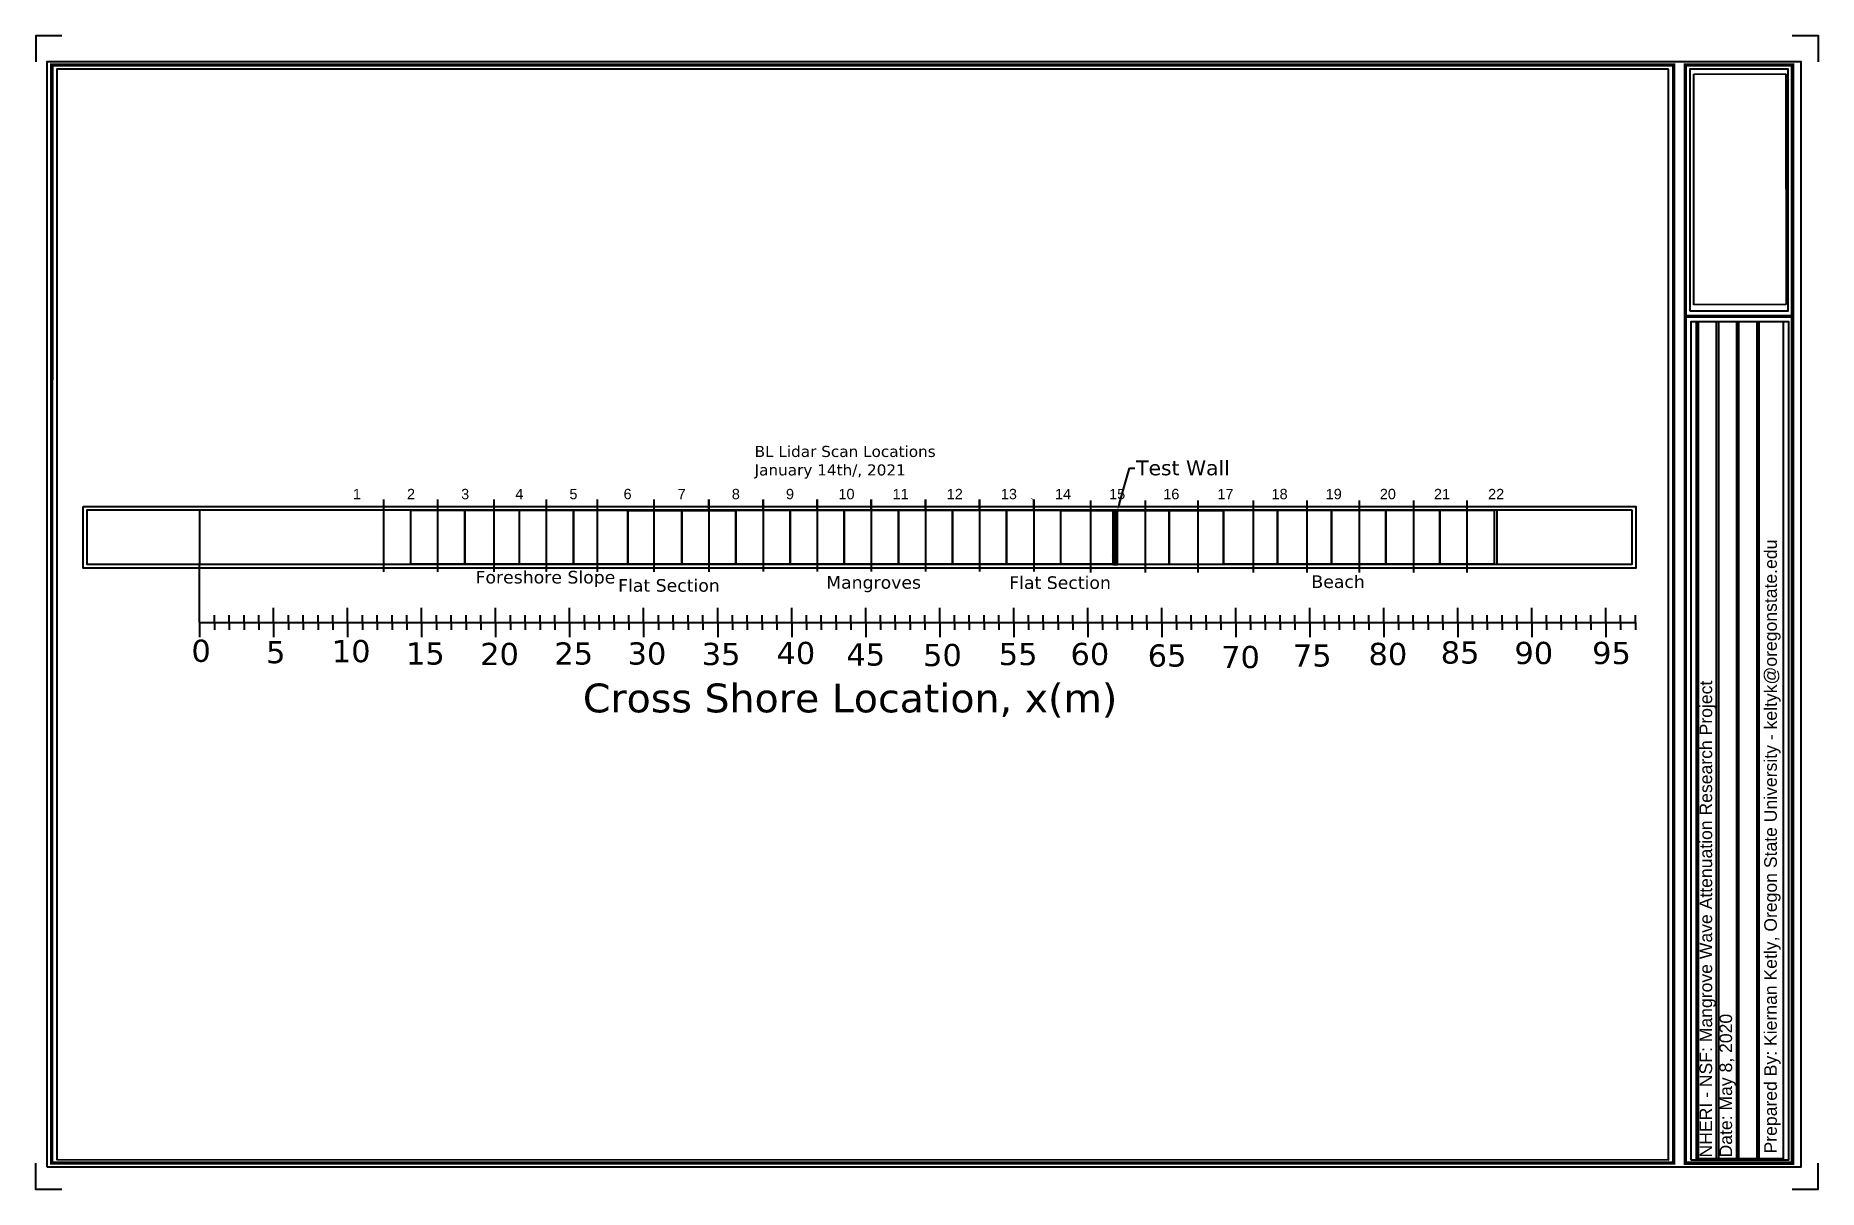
# Paper-space layout 'Lidar locations BL-2' of a CAD drawing. Header units: feet. Extents: x -9.9 to 37.6, y -9.3 to 21.4.
# The model-space entities are those that its viewports show. They can reach past a viewport. Long polylines and large blocks are cut down to what shows.
import ezdxf
from ezdxf import colors
from ezdxf.entities.mleader import LeaderData, LeaderLine
from ezdxf.math import Vec2, Vec3

# ---------------------------------------------------------------- set-up
doc = ezdxf.new("R2010")
doc.units = ezdxf.units.FT
doc.header["$MEASUREMENT"] = 0
for name, color, linetype in [(').5 layer template', 7, 'Continuous'), ('0.5 m slice', 1, 'Continuous'), ('ATM Mangroves', 3, 'Continuous'), ('Beach Slopes', 80, 'Continuous'), ('BRD', 7, 'Continuous'), ('G-ANNO-NPLT', 40, 'Continuous'), ('G-ANNO-SYMB-NPLT', 11, 'Continuous'), ('No of Bays', 2, 'Continuous'), ('Slabs', 7, 'Continuous'), ('Test Layer', 7, 'Continuous'), ('Viewport', 2, 'Continuous')]:
    doc.layers.add(name, color=color, linetype=linetype)
doc.layers.add('Plot View', color=2, linetype='Continuous', plot=False)
doc.styles.add('_ATM-F2', font='arial.ttf')
doc.styles.get("Standard").update_dxf_attribs({"font": 'verdana.ttf'})
picture_1 = doc.add_image_def('image1.jpg', size_in_pixel=(2000, 800))

msp = doc.modelspace()

# ---------------------------------------------------------------- hatches: boundary and pattern name
at = {"layer": 'Test Layer', "transparency": 33554687}
h = msp.add_hatch(dxfattribs=at)
h.set_pattern_fill('ANSI38', color=6)
h.set_pattern_definition([(45, (593.15623, -163.52942), (-0.088388348, 0.088388348), []), (135, (593.15623, -163.52942), (-0.265165043, 0.088388348), [0.3125, -0.1875])])
h.paths.add_polyline_path([(660.094, -633.007, -0.9128105), (660.094, -632.982), (660.094, -632.538), (659.774, -632.538), (659.774, -636.195), (660.094, -636.195), (660.094, -635.751, -0.9128105), (660.094, -635.725), (660.094, -634.836, -0.9128105), (660.094, -634.811), (660.094, -633.922, -0.9128105), (660.094, -633.896)])
h.paths.add_polyline_path([(659.904, -633.909, -1), (659.879, -633.909, -1)], flags=16)
h.paths.add_polyline_path([(659.879, -632.995, -1), (659.904, -632.995, -1)], flags=16)
h.paths.add_polyline_path([(659.904, -634.824, -1), (659.879, -634.824, -1)], flags=16)
h.paths.add_polyline_path([(659.904, -635.738, -1), (659.879, -635.738, -1)], flags=16)

# ---------------------------------------------------------------- linework, layer by layer
at = {"transparency": 33554687}
for p, q in [((598.082, -632.534), (598.082, -636.191)), ((685.718, -632.534), (685.718, -636.191))]:
    msp.add_line(p, q, dxfattribs=at)
at = {"color": 0, "transparency": 33554687}
for p, q in [((598.082, -640.122), (598.082, -636.191)), ((603.082, -640.122), (603.082, -639.122)), ((608.082, -640.122), (608.082, -639.122)), ((613.082, -640.122), (613.082, -639.122)), ((618.082, -640.122), (618.082, -639.122)), ((623.082, -640.122), (623.082, -639.122)), ((628.082, -640.122), (628.082, -639.122)), ((633.082, -640.122), (633.082, -639.122)), ((638.082, -640.122), (638.082, -639.122)), ((643.082, -640.122), (643.082, -639.122)), ((648.082, -640.122), (648.082, -639.122)), ((653.082, -640.122), (653.082, -639.122)), ((658.082, -640.122), (658.082, -639.122)), ((663.082, -640.122), (663.082, -639.122)), ((668.082, -640.122), (668.082, -639.122)), ((673.082, -640.122), (673.082, -639.122)), ((678.082, -640.122), (678.082, -639.122)), ((683.082, -640.122), (683.082, -639.122)), ((688.082, -640.122), (688.082, -639.122)), ((693.082, -640.122), (693.082, -639.122)), ((598.082, -640.122), (599.082, -640.122)), ((598.082, -640.122), (598.082, -641.122)), ((599.082, -640.122), (599.082, -639.622)), ((599.082, -640.122), (599.082, -640.622)), ((599.082, -640.122), (600.082, -640.122)), ((600.082, -640.122), (600.082, -639.622)), ((600.082, -640.122), (600.082, -640.622)), ((600.082, -640.122), (601.082, -640.122)), ((601.082, -640.122), (601.082, -639.622)), ((601.082, -640.122), (601.082, -640.622)), ((601.082, -640.122), (602.082, -640.122)), ((602.082, -640.122), (602.082, -639.622)), ((602.082, -640.122), (602.082, -640.622)), ((602.082, -640.122), (603.082, -640.122)), ((603.082, -640.122), (604.082, -640.122)), ((603.082, -640.122), (603.082, -641.122)), ((604.082, -640.122), (604.082, -639.622)), ((604.082, -640.122), (604.082, -640.622)), ((604.082, -640.122), (605.082, -640.122)), ((605.082, -640.122), (605.082, -639.622)), ((605.082, -640.122), (605.082, -640.622)), ((605.082, -640.122), (606.082, -640.122)), ((606.082, -640.122), (606.082, -639.622)), ((606.082, -640.122), (606.082, -640.622)), ((606.082, -640.122), (607.082, -640.122)), ((607.082, -640.122), (607.082, -639.622)), ((607.082, -640.122), (607.082, -640.622)), ((607.082, -640.122), (608.082, -640.122)), ((608.082, -640.122), (609.082, -640.122)), ((608.082, -640.122), (608.082, -641.122)), ((609.082, -640.122), (609.082, -639.622)), ((609.082, -640.122), (609.082, -640.622)), ((609.082, -640.122), (610.082, -640.122)), ((610.082, -640.122), (610.082, -639.622)), ((610.082, -640.122), (610.082, -640.622)), ((610.082, -640.122), (611.082, -640.122)), ((611.082, -640.122), (611.082, -639.622)), ((611.082, -640.122), (611.082, -640.622)), ((611.082, -640.122), (612.082, -640.122)), ((612.082, -640.122), (612.082, -639.622)), ((612.082, -640.122), (612.082, -640.622)), ((612.082, -640.122), (613.082, -640.122)), ((613.082, -640.122), (613.082, -641.122)), ((613.082, -640.122), (614.082, -640.122)), ((614.082, -640.122), (614.082, -639.622)), ((614.082, -640.122), (614.082, -640.622)), ((614.082, -640.122), (615.082, -640.122)), ((615.082, -640.122), (615.082, -639.622)), ((615.082, -640.122), (615.082, -640.622)), ((615.082, -640.122), (616.082, -640.122)), ((616.082, -640.122), (616.082, -639.622)), ((616.082, -640.122), (616.082, -640.622)), ((616.082, -640.122), (617.082, -640.122)), ((617.082, -640.122), (617.082, -639.622)), ((617.082, -640.122), (617.082, -640.622)), ((617.082, -640.122), (618.082, -640.122)), ((618.082, -640.122), (619.082, -640.122)), ((618.082, -640.122), (618.082, -641.122)), ((619.082, -640.122), (619.082, -639.622)), ((619.082, -640.122), (619.082, -640.622)), ((619.082, -640.122), (620.082, -640.122)), ((620.082, -640.122), (620.082, -639.622)), ((620.082, -640.122), (620.082, -640.622)), ((620.082, -640.122), (621.082, -640.122)), ((621.082, -640.122), (621.082, -639.622)), ((621.082, -640.122), (621.082, -640.622)), ((621.082, -640.122), (622.082, -640.122)), ((622.082, -640.122), (622.082, -639.622)), ((622.082, -640.122), (622.082, -640.622)), ((622.082, -640.122), (623.082, -640.122)), ((623.082, -640.122), (624.082, -640.122)), ((623.082, -640.122), (623.082, -641.122)), ((624.082, -640.122), (624.082, -639.622)), ((624.082, -640.122), (624.082, -640.622)), ((624.082, -640.122), (625.082, -640.122)), ((625.082, -640.122), (625.082, -639.622)), ((625.082, -640.122), (625.082, -640.622)), ((625.082, -640.122), (626.082, -640.122)), ((626.082, -640.122), (626.082, -639.622)), ((626.082, -640.122), (626.082, -640.622)), ((626.082, -640.122), (627.082, -640.122)), ((627.082, -640.122), (627.082, -639.622)), ((627.082, -640.122), (627.082, -640.622)), ((627.082, -640.122), (628.082, -640.122)), ((628.082, -640.122), (628.082, -641.122)), ((628.082, -640.122), (629.082, -640.122)), ((629.082, -640.122), (629.082, -639.622)), ((629.082, -640.122), (629.082, -640.622)), ((629.082, -640.122), (630.082, -640.122)), ((630.082, -640.122), (630.082, -639.622)), ((630.082, -640.122), (630.082, -640.622)), ((630.082, -640.122), (631.082, -640.122)), ((631.082, -640.122), (631.082, -639.622)), ((631.082, -640.122), (631.082, -640.622)), ((631.082, -640.122), (632.082, -640.122)), ((632.082, -640.122), (632.082, -639.622)), ((632.082, -640.122), (632.082, -640.622)), ((632.082, -640.122), (633.082, -640.122)), ((633.082, -640.122), (634.082, -640.122)), ((633.082, -640.122), (633.082, -641.122)), ((634.082, -640.122), (634.082, -639.622)), ((634.082, -640.122), (634.082, -640.622)), ((634.082, -640.122), (635.082, -640.122)), ((635.082, -640.122), (635.082, -639.622)), ((635.082, -640.122), (635.082, -640.622)), ((635.082, -640.122), (636.082, -640.122)), ((636.082, -640.122), (636.082, -639.622)), ((636.082, -640.122), (636.082, -640.622)), ((636.082, -640.122), (637.082, -640.122)), ((637.082, -640.122), (637.082, -639.622)), ((637.082, -640.122), (637.082, -640.622)), ((637.082, -640.122), (638.082, -640.122)), ((638.082, -640.122), (639.082, -640.122)), ((638.082, -640.122), (638.082, -641.122)), ((639.082, -640.122), (639.082, -639.622)), ((639.082, -640.122), (639.082, -640.622)), ((639.082, -640.122), (640.082, -640.122)), ((640.082, -640.122), (640.082, -639.622)), ((640.082, -640.122), (640.082, -640.622)), ((640.082, -640.122), (641.082, -640.122)), ((641.082, -640.122), (641.082, -639.622)), ((641.082, -640.122), (641.082, -640.622)), ((641.082, -640.122), (642.082, -640.122)), ((642.082, -640.122), (642.082, -639.622)), ((642.082, -640.122), (642.082, -640.622)), ((642.082, -640.122), (643.082, -640.122)), ((643.082, -640.122), (643.082, -641.122)), ((643.082, -640.122), (644.082, -640.122)), ((644.082, -640.122), (644.082, -639.622)), ((644.082, -640.122), (644.082, -640.622)), ((644.082, -640.122), (645.082, -640.122)), ((645.082, -640.122), (645.082, -639.622)), ((645.082, -640.122), (645.082, -640.622)), ((645.082, -640.122), (646.082, -640.122)), ((646.082, -640.122), (646.082, -639.622)), ((646.082, -640.122), (646.082, -640.622)), ((646.082, -640.122), (647.082, -640.122)), ((647.082, -640.122), (647.082, -639.622)), ((647.082, -640.122), (647.082, -640.622)), ((647.082, -640.122), (648.082, -640.122)), ((648.082, -640.122), (649.082, -640.122)), ((648.082, -640.122), (648.082, -641.122)), ((649.082, -640.122), (649.082, -639.622)), ((649.082, -640.122), (649.082, -640.622)), ((649.082, -640.122), (650.082, -640.122)), ((650.082, -640.122), (650.082, -639.622)), ((650.082, -640.122), (650.082, -640.622)), ((650.082, -640.122), (651.082, -640.122)), ((651.082, -640.122), (651.082, -639.622)), ((651.082, -640.122), (651.082, -640.622)), ((651.082, -640.122), (652.082, -640.122)), ((652.082, -640.122), (652.082, -639.622)), ((652.082, -640.122), (652.082, -640.622)), ((652.082, -640.122), (653.082, -640.122)), ((653.082, -640.122), (654.082, -640.122)), ((653.082, -640.122), (653.082, -641.122)), ((654.082, -640.122), (654.082, -639.622)), ((654.082, -640.122), (654.082, -640.622)), ((654.082, -640.122), (655.082, -640.122)), ((655.082, -640.122), (655.082, -639.622)), ((655.082, -640.122), (655.082, -640.622)), ((655.082, -640.122), (656.082, -640.122)), ((656.082, -640.122), (656.082, -639.622)), ((656.082, -640.122), (656.082, -640.622)), ((656.082, -640.122), (657.082, -640.122)), ((657.082, -640.122), (657.082, -639.622)), ((657.082, -640.122), (657.082, -640.622)), ((657.082, -640.122), (658.082, -640.122)), ((658.082, -640.122), (658.082, -641.122)), ((658.082, -640.122), (659.082, -640.122)), ((659.082, -640.122), (659.082, -639.622)), ((659.082, -640.122), (659.082, -640.622)), ((659.082, -640.122), (660.082, -640.122)), ((660.082, -640.122), (660.082, -639.622)), ((660.082, -640.122), (660.082, -640.622)), ((660.082, -640.122), (661.082, -640.122)), ((661.082, -640.122), (661.082, -639.622)), ((661.082, -640.122), (661.082, -640.622)), ((661.082, -640.122), (662.082, -640.122)), ((662.082, -640.122), (662.082, -639.622)), ((662.082, -640.122), (662.082, -640.622)), ((662.082, -640.122), (663.082, -640.122)), ((663.082, -640.122), (664.082, -640.122)), ((663.082, -640.122), (663.082, -641.122)), ((664.082, -640.122), (664.082, -639.622)), ((664.082, -640.122), (664.082, -640.622)), ((664.082, -640.122), (665.082, -640.122)), ((665.082, -640.122), (665.082, -639.622)), ((665.082, -640.122), (665.082, -640.622)), ((665.082, -640.122), (666.082, -640.122)), ((666.082, -640.122), (666.082, -639.622)), ((666.082, -640.122), (666.082, -640.622)), ((666.082, -640.122), (667.082, -640.122)), ((667.082, -640.122), (667.082, -639.622)), ((667.082, -640.122), (667.082, -640.622)), ((667.082, -640.122), (668.082, -640.122)), ((668.082, -640.122), (669.082, -640.122)), ((668.082, -640.122), (668.082, -641.122)), ((669.082, -640.122), (669.082, -639.622)), ((669.082, -640.122), (669.082, -640.622)), ((669.082, -640.122), (670.082, -640.122)), ((670.082, -640.122), (670.082, -639.622)), ((670.082, -640.122), (670.082, -640.622)), ((670.082, -640.122), (671.082, -640.122)), ((671.082, -640.122), (671.082, -639.622)), ((671.082, -640.122), (671.082, -640.622)), ((671.082, -640.122), (672.082, -640.122)), ((672.082, -640.122), (672.082, -639.622)), ((672.082, -640.122), (672.082, -640.622)), ((672.082, -640.122), (673.082, -640.122)), ((673.082, -640.122), (673.082, -641.122)), ((673.082, -640.122), (674.082, -640.122)), ((674.082, -640.122), (674.082, -639.622)), ((674.082, -640.122), (674.082, -640.622)), ((674.082, -640.122), (675.082, -640.122)), ((675.082, -640.122), (675.082, -639.622)), ((675.082, -640.122), (675.082, -640.622)), ((675.082, -640.122), (676.082, -640.122)), ((676.082, -640.122), (676.082, -639.622)), ((676.082, -640.122), (676.082, -640.622)), ((676.082, -640.122), (677.082, -640.122)), ((677.082, -640.122), (677.082, -639.622)), ((677.082, -640.122), (677.082, -640.622)), ((677.082, -640.122), (678.082, -640.122)), ((678.082, -640.122), (679.082, -640.122)), ((678.082, -640.122), (678.082, -641.122)), ((679.082, -640.122), (679.082, -639.622)), ((679.082, -640.122), (679.082, -640.622)), ((679.082, -640.122), (680.082, -640.122)), ((680.082, -640.122), (680.082, -639.622)), ((680.082, -640.122), (680.082, -640.622)), ((680.082, -640.122), (681.082, -640.122)), ((681.082, -640.122), (681.082, -639.622)), ((681.082, -640.122), (681.082, -640.622)), ((681.082, -640.122), (682.082, -640.122)), ((682.082, -640.122), (682.082, -639.622)), ((682.082, -640.122), (682.082, -640.622)), ((682.082, -640.122), (683.082, -640.122)), ((683.082, -640.122), (684.082, -640.122)), ((683.082, -640.122), (683.082, -641.122)), ((684.082, -640.122), (684.082, -639.622)), ((684.082, -640.122), (684.082, -640.622)), ((684.082, -640.122), (685.082, -640.122)), ((685.082, -640.122), (685.082, -639.622)), ((685.082, -640.122), (685.082, -640.622)), ((685.082, -640.122), (686.082, -640.122)), ((686.082, -640.122), (686.082, -639.622)), ((686.082, -640.122), (686.082, -640.622)), ((686.082, -640.122), (687.082, -640.122)), ((687.082, -640.122), (687.082, -639.622)), ((687.082, -640.122), (687.082, -640.622)), ((687.082, -640.122), (688.082, -640.122)), ((688.082, -640.122), (688.082, -641.122)), ((688.082, -640.122), (689.082, -640.122)), ((689.082, -640.122), (689.082, -639.622)), ((689.082, -640.122), (689.082, -640.622)), ((689.082, -640.122), (690.082, -640.122)), ((690.082, -640.122), (690.082, -639.622)), ((690.082, -640.122), (690.082, -640.622)), ((690.082, -640.122), (691.082, -640.122)), ((691.082, -640.122), (691.082, -639.622)), ((691.082, -640.122), (691.082, -640.622)), ((691.082, -640.122), (692.082, -640.122)), ((692.082, -640.122), (692.082, -639.622)), ((692.082, -640.122), (692.082, -640.622)), ((692.082, -640.122), (693.082, -640.122)), ((693.082, -640.122), (694.082, -640.122)), ((693.082, -640.122), (693.082, -641.122)), ((694.082, -640.122), (694.082, -639.622)), ((694.082, -640.122), (694.082, -640.622)), ((694.082, -640.122), (695.082, -640.122)), ((695.082, -640.122), (695.082, -639.622)), ((695.082, -640.122), (695.082, -640.622))]:
    msp.add_line(p, q, dxfattribs=at)
at = {"transparency": 33554687}
for points in [[(590.208, -632.284), (695.111, -632.284), (695.111, -636.441), (590.208, -636.441)], [(694.861, -632.534), (590.458, -632.534), (590.458, -636.191), (694.861, -636.191)]]:
    msp.add_lwpolyline(points, close=True, dxfattribs=at)
at = {"color": 1, "transparency": 33554687}
msp.add_lwpolyline([(634.318, -632.534), (652.597, -632.538), (652.597, -636.195), (634.318, -636.191)], close=True, dxfattribs=at)
at = {"transparency": 33554687}
for centre in [(659.804, -632.991), (660.008, -632.991), (659.804, -633.905), (660.008, -633.905), (659.804, -634.82), (659.804, -635.734), (660.008, -634.82), (660.008, -635.734)]:
    msp.add_circle(centre, 0.0127, dxfattribs=at)
at = {"layer": '0.5 m slice', "color": 1, "transparency": 33554687}
for p, q in [((610.511, -631.821), (610.511, -636.689)), ((614.161, -631.821), (614.161, -636.689)), ((617.961, -631.821), (617.961, -636.689)), ((621.505, -631.821), (621.505, -636.689)), ((624.939, -631.821), (624.939, -636.689)), ((628.776, -631.821), (628.776, -636.689)), ((632.489, -632.545), (632.489, -631.816)), ((632.489, -631.821), (632.489, -636.689)), ((636.147, -631.814), (636.147, -636.682)), ((636.147, -632.538), (636.147, -631.831)), ((639.804, -631.814), (639.804, -636.682)), ((639.804, -632.545), (639.804, -631.816)), ((643.457, -632.536), (643.457, -631.807)), ((643.462, -631.814), (643.462, -636.682)), ((647.119, -632.538), (647.119, -631.809)), ((647.119, -631.809), (647.119, -636.678)), ((650.777, -632.538), (650.777, -631.809)), ((650.777, -631.809), (650.777, -636.678)), ((654.435, -632.538), (654.435, -631.809)), ((654.435, -631.809), (654.435, -636.678)), ((658.273, -631.878), (658.273, -636.747)), ((661.955, -631.878), (661.955, -636.747)), ((665.52, -631.878), (665.52, -636.747)), ((669.261, -631.878), (669.261, -636.747)), ((672.885, -631.878), (672.885, -636.747)), ((676.418, -631.878), (676.418, -636.747)), ((680.104, -631.878), (680.104, -636.747)), ((683.7, -631.878), (683.7, -636.747))]:
    msp.add_line(p, q, dxfattribs=at)
msp.add_solid([(654.273, -631.725), (654.435, -631.809), (654.254, -631.782)], dxfattribs=at)
at = {"layer": 'ATM Mangroves', "color": 7, "transparency": 33554687}
for p, q in [((637.975, -632.538), (637.975, -632.983)), ((637.975, -636.184), (637.975, -635.739))]:
    msp.add_line(p, q, dxfattribs=at)
for points in [[(634.318, -632.534), (623.329, -632.534), (623.329, -636.184), (634.318, -636.184)], [(652.597, -632.538), (659.933, -632.538), (659.933, -636.191), (652.597, -636.191)]]:
    msp.add_lwpolyline(points, close=True, dxfattribs=at)
for centre, start, end in [((637.975, -634.362), 89.99826, 90), ((637.975, -634.362), 270, 270.00174), ((641.633, -634.362), 89.99826, 90), ((641.633, -634.362), 270, 270.00174), ((645.291, -634.362), 89.99826, 90), ((645.291, -634.362), 270, 270.00174), ((648.948, -634.362), 89.99826, 90), ((648.948, -634.362), 270, 270.00174)]:
    msp.add_arc(centre, 0.05, start, end, dxfattribs=at)
at = {"layer": 'Beach Slopes', "transparency": 33554687}
msp.add_lwpolyline([(623.329, -636.188), (616.008, -636.177), (616.008, -632.519), (623.329, -632.53)], close=True, dxfattribs=at)
at = {"layer": 'Slabs', "color": 0, "transparency": 33554687}
for points in [[(612.354, -632.536), (616.011, -632.536), (616.011, -636.182), (612.354, -636.182)], [(616.011, -632.536), (619.669, -632.536), (619.669, -636.182), (616.011, -636.182)], [(619.687, -632.538), (623.345, -632.538), (623.345, -636.184), (619.687, -636.184)], [(623.345, -632.538), (627.003, -632.538), (627.003, -636.184), (623.345, -636.184)], [(627.003, -632.545), (630.66, -632.545), (630.66, -636.191), (627.003, -636.191)], [(630.66, -632.545), (634.318, -632.545), (634.318, -636.191), (630.66, -636.191)], [(634.318, -632.538), (637.975, -632.538), (637.975, -636.184), (634.318, -636.184)], [(637.975, -632.538), (641.633, -632.538), (641.633, -636.184), (637.975, -636.184)], [(641.633, -632.538), (645.291, -632.538), (645.291, -636.184), (641.633, -636.184)], [(645.291, -632.538), (648.948, -632.538), (648.948, -636.184), (645.291, -636.184)], [(648.948, -632.538), (652.606, -632.538), (652.606, -636.184), (648.948, -636.184)], [(652.597, -632.538), (656.255, -632.538), (656.255, -636.184), (652.597, -636.184)], [(656.265, -632.545), (659.922, -632.545), (659.922, -636.191), (656.265, -636.191)], [(659.934, -632.549), (663.592, -632.549), (663.592, -636.195), (659.934, -636.195)], [(663.592, -632.549), (667.249, -632.549), (667.249, -636.195), (663.592, -636.195)], [(667.249, -632.538), (670.907, -632.538), (670.907, -636.184), (667.249, -636.184)], [(670.907, -632.538), (674.564, -632.538), (674.564, -636.184), (670.907, -636.184)], [(674.564, -632.538), (678.222, -632.538), (678.222, -636.184), (674.564, -636.184)], [(678.222, -632.538), (681.88, -632.538), (681.88, -636.184), (678.222, -636.184)], [(681.88, -632.538), (685.537, -632.538), (685.537, -636.184), (681.88, -636.184)]]:
    msp.add_lwpolyline(points, close=True, dxfattribs=at)
at = {"layer": 'Test Layer', "color": 6, "transparency": 33554687}
msp.add_lwpolyline([(660.094, -632.538), (659.774, -632.538), (659.774, -636.195), (660.094, -636.195)], close=True, dxfattribs=at)

# ---------------------------------------------------------------- texts
at = {"color": 0, "transparency": 33554687, "insert": (635.58, -628.19), "char_height": 0.75, "width": 12.7724, "attachment_point": 1}
msp.add_mtext('BL Lidar Scan Locations\\PJanuary 14th/, 2021\\P', dxfattribs=at)
at = {"color": 0, "transparency": 33554687, "char_height": 0.85, "attachment_point": 1}
for s, width, insert in [('Foreshore Slope', 8.92009, (616.724, -636.635)), ('Mangroves', 2.03217, (640.414, -636.987)), ('Flat Section', 14.66845, (652.781, -637.003)), ('Flat Section', 14.66845, (626.356, -637.19))]:
    msp.add_mtext_dynamic_manual_height_columns(s, width=width, gutter_width=1, heights=[0], dxfattribs=dict(at, insert=insert))
at = {"layer": '0.5 m slice', "color": 1, "transparency": 33554687, "attachment_point": 1}
for s, width, insert, char_height in [('{\\C0;0 }', 4.15825, (597.527, -641.282), 1.5), ('{\\C0;5}', 2.95774, (602.571, -641.372), 1.5), ('{\\C0;10}', 2.95774, (607.013, -641.303), 1.5), ('{\\C0;15}', 2.95774, (612.023, -641.463), 1.5), ('{\\C0;20}', 2.95774, (617.036, -641.497), 1.5), ('{\\C0;25}', 2.95774, (622.049, -641.463), 1.5), ('{\\C0;30}', 2.95774, (626.995, -641.463), 1.5), ('{\\C0;35}', 2.95774, (632.008, -641.497), 1.5), ('{\\C0;40}', 2.95774, (637.055, -641.429), 1.5), ('{\\C0;45}', 2.95774, (641.778, -641.532), 1.5), ('{\\C0;50}', 2.95774, (646.96, -641.566), 1.5), ('{\\C0;55}', 2.95774, (652.075, -641.498), 1.5), ('{\\C0;60}', 2.95774, (656.919, -641.498), 1.5), ('{\\C0;65}', 2.95774, (662.135, -641.6), 1.5), ('{\\C0;70}', 2.95774, (667.097, -641.7), 1.5), ('{\\C0;75}', 2.95774, (671.941, -641.598), 1.5), ('{\\C0;80}', 2.95774, (677.055, -641.497), 1.5), ('{\\C0;85}', 2.95774, (681.933, -641.395), 1.5), ('{\\C0;90}', 2.95774, (686.912, -641.429), 1.5), ('{\\C0;95}', 2.95774, (692.162, -641.429), 1.5), ('{\\C0;Cross Shore Location, x(m)}', 46.22334, (623.97, -644.246), 1.94514)]:
    msp.add_mtext_dynamic_manual_height_columns(s, width=width, gutter_width=9.726, heights=[0], dxfattribs=dict(at, insert=insert, char_height=char_height))
at = {"layer": 'Beach Slopes', "color": 0, "transparency": 33554687, "insert": (673.194, -636.939), "char_height": 0.85, "attachment_point": 1}
msp.add_mtext_dynamic_manual_height_columns('Beach', width=6.93141, gutter_width=1, heights=[0], dxfattribs=at)
at = {"layer": 'No of Bays', "color": 0, "transparency": 33554687, "char_height": 3.5, "width": 19.93909, "attachment_point": 1}
for s, insert in [('{\\f@Arial Unicode MS|b0|i0|c0|p34;\\H0.2x;1}', (608.435, -631.094)), ('{\\f@Arial Unicode MS|b0|i0|c0|p34;\\H0.2x;2}', (612.092, -631.094)), ('{\\f@Arial Unicode MS|b0|i0|c0|p34;\\H0.2x;3}', (615.75, -631.094)), ('{\\f@Arial Unicode MS|b0|i0|c0|p34;\\H0.2x;4}', (619.408, -631.094)), ('{\\f@Arial Unicode MS|b0|i0|c0|p34;\\H0.2x;5}', (623.065, -631.094)), ('{\\f@Arial Unicode MS|b0|i0|c0|p34;\\H0.2x;6}', (626.723, -631.094)), ('{\\f@Arial Unicode MS|b0|i0|c0|p34;\\H0.2x;7}', (630.38, -631.094)), ('{\\f@Arial Unicode MS|b0|i0|c0|p34;\\H0.2x;8}', (634.038, -631.094)), ('{\\f@Arial Unicode MS|b0|i0|c0|p34;\\H0.2x;9}', (637.696, -631.094)), ('{\\f@Arial Unicode MS|b0|i0|c0|p34;\\H0.2x;10}', (641.242, -631.094)), ('{\\f@Arial Unicode MS|b0|i0|c0|p34;\\H0.2x;11}', (644.899, -631.094)), ('{\\f@Arial Unicode MS|b0|i0|c0|p34;\\H0.2x;12}', (648.557, -631.094)), ('{\\f@Arial Unicode MS|b0|i0|c0|p34;\\H0.2x;13}', (652.214, -631.094)), ('{\\f@Arial Unicode MS|b0|i0|c0|p34;\\H0.2x;14}', (655.872, -631.094)), ('{\\f@Arial Unicode MS|b0|i0|c0|p34;\\H0.2x;15}', (659.53, -631.094)), ('{\\f@Arial Unicode MS|b0|i0|c0|p34;\\H0.2x;16}', (663.187, -631.094)), ('{\\f@Arial Unicode MS|b0|i0|c0|p34;\\H0.2x;17}', (666.845, -631.094)), ('{\\f@Arial Unicode MS|b0|i0|c0|p34;\\H0.2x;18}', (670.502, -631.094)), ('{\\f@Arial Unicode MS|b0|i0|c0|p34;\\H0.2x;19}', (674.16, -631.094)), ('{\\f@Arial Unicode MS|b0|i0|c0|p34;\\H0.2x;20}', (677.818, -631.094)), ('{\\f@Arial Unicode MS|b0|i0|c0|p34;\\H0.2x;21}', (681.475, -631.094)), ('{\\f@Arial Unicode MS|b0|i0|c0|p34;\\H0.2x;22}', (685.133, -631.094))]:
    msp.add_mtext(s, dxfattribs=dict(at, insert=insert))

# ---------------------------------------------------------------- leaders
at = {"layer": 'Test Layer', "transparency": 33554687}
ml = msp.add_multileader_mtext('Standard', dxfattribs=at)
ml.set_content('Test Wall', color=256)
ml.set_leader_properties()
ml.build(insert=Vec2(0, 0))
ml.multileader.update_dxf_attribs({"dogleg_length": 0.36, "arrow_head_size": 0.5})
ctx = ml.context
ctx.base_point, ctx.char_height, ctx.arrow_head_size, ctx.landing_gap_size, ctx.plane_origin = Vec3(661.264, -629.687), 1, 0.5, 0.09, Vec3(657.624, -630.934)
notes = []
notes.append((ctx, [(0, (1, 1, 0), (660.904, -629.687), (1, 0), 0.36, [(0, [(660.094, -632.538)], 0, [])])]))
ctx.mtext.insert, ctx.mtext.flow_direction = Vec3(661.354, -629.177), 5
for ctx, leaders in notes:
    for number, flags, end, landing, length, lines in leaders:
        leader = LeaderData()
        leader.index, (leader.has_last_leader_line, leader.has_dogleg_vector, leader.attachment_direction) = number, flags
        leader.last_leader_point, leader.dogleg_vector, leader.dogleg_length = Vec3(end), Vec3(landing), length
        for number, points, colour, breaks in lines:
            line = LeaderLine()
            line.index, line.vertices, line.color, line.breaks = number, Vec3.list(points), colors.encode_raw_color(colour), breaks
            leader.lines.append(line)
        ctx.leaders.append(leader)

psp = doc.layouts.new('Lidar locations BL-2')

# ---------------------------------------------------------------- linework, layer by layer
at = {"layer": 'BRD', "color": 25, "linetype": 'Continuous', "const_width": 0.0921}
for points in [[(-9.476, -8.623), (33.702, -8.625), (33.703, 20.602), (-9.474, 20.604)], [(36.866, -8.628), (36.867, 20.602), (34.017, 20.602), (34.016, -8.628)]]:
    psp.add_lwpolyline(points, close=True, dxfattribs=at)
at = {"layer": 'BRD', "color": 85}
psp.add_lwpolyline([(33.564, 20.494), (-9.34, 20.495), (-9.341, -8.535), (33.563, -8.537), (33.564, 20.494)], dxfattribs=at)
for points in [[(34.146, 14.055), (34.146, 20.503), (36.74, 20.503), (36.739, 14.055)], [(34.168, -8.546), (34.169, 13.776), (36.763, 13.775), (36.762, -8.546)]]:
    psp.add_lwpolyline(points, close=True, dxfattribs=at)
at = {"layer": 'BRD', "color": 25, "const_width": 0.0921}
psp.add_lwpolyline([(34.016, 13.915), (36.867, 13.915)], dxfattribs=at)
at = {"layer": 'G-ANNO-SYMB-NPLT'}
for points in [[(36.623, 13.775), (36.622, -8.51), (34.308, -8.51), (34.309, 13.776)], [(34.364, -8.51), (34.365, 13.776)], [(34.847, -8.51), (34.848, 13.775)], [(34.903, -8.51), (34.903, 13.775)], [(35.385, -8.51), (35.386, 13.775)], [(35.441, -8.51), (35.442, 13.775)], [(35.924, -8.51), (35.925, 13.775)], [(35.98, -8.51), (35.981, 13.775)]]:
    psp.add_lwpolyline(points, dxfattribs=at)
at = {"layer": 'Plot View', "linetype": 'Continuous'}
for points in [[(-9.205, 21.384), (-9.902, 21.384), (-9.903, 20.686)], [(37.555, 20.685), (37.555, 21.383), (36.857, 21.383)], [(-9.904, -8.626), (-9.904, -9.324), (-9.206, -9.324)], [(36.856, -9.325), (37.554, -9.325), (37.554, -8.627)]]:
    psp.add_lwpolyline(points, dxfattribs=at)
at = {"layer": 'Plot View'}
psp.add_lwpolyline([(-9.61, -8.723), (37.1, -8.725), (37.101, 20.689), (-9.609, 20.69)], close=True, dxfattribs=at)

# ---------------------------------------------------------------- texts
at = {"layer": 'G-ANNO-NPLT', "color": 18, "true_color": 0x000000, "char_height": 0.335, "attachment_point": 7, "rotation": 89.9979, "style": '_ATM-F2'}
for s, insert, width in [('Prepared By: Kiernan Ketly, Oregon State University - keltyk@oregonstate.edu', (36.551, -8.371), 22.25217), ('NHERI - NSF: Mangrove Wave Attenuation Research Project', (34.828, -8.477), 13.97968), ('Date: May 8, 2020', (35.359, -8.477), 13.97968)]:
    psp.add_mtext(s, dxfattribs=dict(at, insert=insert, width=width))

# ---------------------------------------------------------------- pictures from other files: only their frames are drawn
at = {"layer": 'Viewport'}
image = psp.add_image(picture_1, insert=(36.701, 14.225), size_in_units=(6.141, 2.457), rotation=90.0728, dxfattribs=at)
image.dxf.flags = 7

# ---------------------------------------------------------------- viewports
at = {"layer": ').5 layer template', "transparency": 33554687, "view_target_point": (99.702, -486.226)}
psp.add_viewport(center=(12.111, 5.978), size=(42.904, 29.03043), view_center_point=(543.171, -153.351), view_height=73.67435, dxfattribs=at)

doc.saveas('drawing.dxf')
